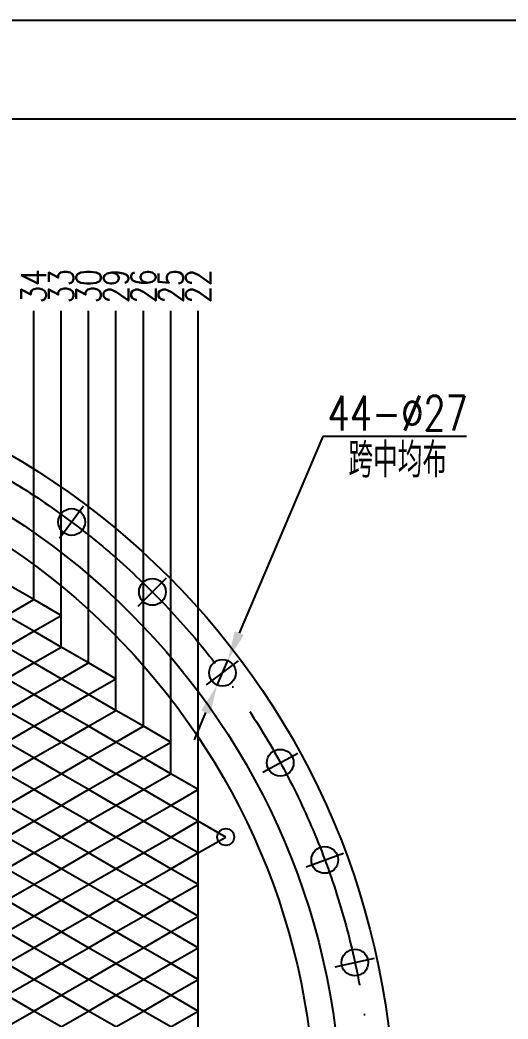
# Model space of a CAD drawing. Extents: x -11958 to 3251, y -1845 to 8235.
# Drawn here: x 707 to 1200, y 3103 to 4113 of the extents above; entities that cross this region are included whole.
import ezdxf

# ---------------------------------------------------------------- set-up
doc = ezdxf.new("R2010")
doc.units = 0
doc.header["$LTSCALE"] = 10
for name, pattern in [('CONTINOUS', [0]), ('DASHDOT-L', [90, 80, -5, 0, -5]), ('DASHDOT-M', [36, 30, -3, 0, -3]), ('DASHDOT-S', [14, 10, -2, 0, -2])]:
    doc.linetypes.add(name, pattern=pattern)
for name, color, linetype in [('CDR_DIM', 7, 'CONTINUOUS'), ('CDR_DWG1', 4, 'CONTINUOUS'), ('CDR_DWG3', 1, 'DASHDOT-M')]:
    doc.layers.add(name, color=color, linetype=linetype)
doc.styles.add('HZ', font='ROMANS.shx', dxfattribs={"width": 0.75, "height": 35, "bigfont": 'HZ.shx'})

msp = doc.modelspace()

# ---------------------------------------------------------------- linework, layer by layer
at = {"layer": 'CDR_DIM', "color": 7, "linetype": 'CONTINOUS'}
for p, q in [((720.9, 3527.2), (720.9, 3819.2)), ((748.6, 3511.2), (748.6, 3819.2)), ((776.3, 3463.2), (776.3, 3819.2)), ((804, 3447.2), (804, 3819.2)), ((831.7, 3399.2), (831.7, 3819.2)), ((859.5, 3383.2), (859.5, 3819.2)), ((887.2, 3335.2), (887.2, 3819.2))]:
    msp.add_line(p, q, dxfattribs=at)
at = {"layer": 'CDR_DIM', "color": 7, "linetype": 'Continuous'}
for p, q in [((1013, 3691.9), (928.6, 3493.2)), ((1158.1, 3691.9), (1013, 3691.9)), ((906.3, 3440.8), (916.9, 3465.6)), ((894.6, 3413.2), (882.9, 3385.5))]:
    msp.add_line(p, q, dxfattribs=at)
at = {"layer": 'CDR_DIM', "color": 7, "linetype": 'CONTINOUS'}
msp.add_lwpolyline([(-949.3, -1827), (-949.3, 4113), (3250.7, 4113), (3250.7, -1827)], close=True, dxfattribs=at)
at = {"layer": 'CDR_DIM', "color": 7, "linetype": 'Continuous'}
for points in [[(924, 3495.2), (933.2, 3491.3), (916.9, 3465.6)], [(890, 3415.1), (899.2, 3411.2), (906.3, 3440.8)]]:
    msp.add_solid(points, dxfattribs=at)
at = {"layer": 'CDR_DWG1'}
for p, q in [((720.9, 3527.2), (693.2, 3543.2)), ((748.6, 3511.2), (720.9, 3527.2)), ((748.6, 3479.2), (748.6, 3511.2)), ((776.3, 3463.2), (748.6, 3479.2)), ((748.6, 3479.2), (748.6, 3479.2)), ((804, 3447.2), (776.3, 3463.2)), ((804, 3415.2), (804, 3447.2)), ((831.7, 3399.2), (804, 3415.2)), ((804, 3415.2), (804, 3415.2)), ((859.5, 3383.2), (831.7, 3399.2)), ((859.5, 3351.2), (859.5, 3383.2)), ((887.2, 3335.2), (859.5, 3351.2)), ((859.5, 3351.2), (859.5, 3351.2)), ((887.2, 3303.2), (887.2, 3335.2)), ((887.2, 2695.2), (887.2, 3303.2))]:
    msp.add_line(p, q, dxfattribs=at)
msp.add_lwpolyline([(-699.3, -1727), (-699.3, 4013), (3150.7, 4013), (3150.7, -1727)], close=True, dxfattribs=at)
for centre, radius in [((305.2, 2999.2), 780), ((305.2, 2999.2), 726.5), ((305.2, 2999.2), 700), ((759.2, 3605.6), 13.5), ((840.8, 3534.9), 13.5), ((911.6, 3453.2), 13.5), ((970, 3362.3), 13.5), ((914.9, 3287.2), 8.5), ((1014.9, 3264), 13.5), ((1045.4, 3160.3), 13.5)]:
    msp.add_circle(centre, radius, dxfattribs=at)
at = {"layer": 'CDR_DWG3', "linetype": 'DASHDOT-S'}
for p, q in [((747, 3589.4), (771.3, 3621.9)), ((826.5, 3520.5), (855.2, 3549.2)), ((895.4, 3441.1), (927.8, 3465.3)), ((952.3, 3352.6), (987.8, 3372)), ((996, 3256.9), (1033.9, 3271)), ((1025.6, 3155.9), (1065.2, 3164.6))]:
    msp.add_line(p, q, dxfattribs=at)
at = {"layer": 'CDR_DWG3', "linetype": 'DASHDOT-L'}
for p, q in [((693.2, 3511.2), (720.9, 3527.2)), ((720.9, 3495.2), (693.2, 3511.2)), ((720.9, 3495.2), (748.6, 3511.2)), ((693.2, 3479.2), (720.9, 3495.2)), ((748.6, 3479.2), (720.9, 3495.2)), ((720.9, 3463.2), (693.2, 3479.2)), ((720.9, 3463.2), (748.6, 3479.2)), ((693.2, 3447.2), (720.9, 3463.2)), ((748.6, 3447.2), (720.9, 3463.2)), ((748.6, 3447.2), (776.3, 3463.2)), ((720.9, 3431.2), (693.2, 3447.2)), ((720.9, 3431.2), (748.6, 3447.2)), ((776.3, 3431.2), (748.6, 3447.2)), ((776.3, 3431.2), (804, 3447.2)), ((693.2, 3415.2), (720.9, 3431.2)), ((748.6, 3415.2), (720.9, 3431.2)), ((748.6, 3415.2), (776.3, 3431.2)), ((804, 3415.2), (776.3, 3431.2)), ((720.9, 3399.2), (693.2, 3415.2)), ((720.9, 3399.2), (748.6, 3415.2)), ((776.3, 3399.2), (748.6, 3415.2)), ((776.3, 3399.2), (804, 3415.2)), ((693.2, 3383.2), (720.9, 3399.2)), ((748.6, 3383.2), (720.9, 3399.2)), ((748.6, 3383.2), (776.3, 3399.2)), ((804, 3383.2), (776.3, 3399.2)), ((804, 3383.2), (831.7, 3399.2)), ((720.9, 3367.2), (693.2, 3383.2)), ((720.9, 3367.2), (748.6, 3383.2)), ((776.3, 3367.2), (748.6, 3383.2)), ((776.3, 3367.2), (804, 3383.2)), ((831.7, 3367.2), (804, 3383.2)), ((831.7, 3367.2), (859.5, 3383.2)), ((693.2, 3351.2), (720.9, 3367.2)), ((748.6, 3351.2), (720.9, 3367.2)), ((748.6, 3351.2), (776.3, 3367.2)), ((804, 3351.2), (776.3, 3367.2)), ((804, 3351.2), (831.7, 3367.2)), ((859.5, 3351.2), (831.7, 3367.2)), ((720.9, 3335.2), (693.2, 3351.2)), ((720.9, 3335.2), (748.6, 3351.2)), ((776.3, 3335.2), (748.6, 3351.2)), ((776.3, 3335.2), (804, 3351.2)), ((831.7, 3335.2), (804, 3351.2)), ((831.7, 3335.2), (859.5, 3351.2)), ((693.2, 3319.2), (720.9, 3335.2)), ((748.6, 3319.2), (720.9, 3335.2)), ((748.6, 3319.2), (776.3, 3335.2)), ((804, 3319.2), (776.3, 3335.2)), ((804, 3319.2), (831.7, 3335.2)), ((859.5, 3319.2), (831.7, 3335.2)), ((859.5, 3319.2), (887.2, 3335.2)), ((720.9, 3303.2), (693.2, 3319.2)), ((720.9, 3303.2), (748.6, 3319.2)), ((776.3, 3303.2), (748.6, 3319.2)), ((776.3, 3303.2), (804, 3319.2)), ((831.7, 3303.2), (804, 3319.2)), ((831.7, 3303.2), (859.5, 3319.2)), ((887.2, 3303.2), (859.5, 3319.2)), ((693.2, 3287.2), (720.9, 3303.2)), ((748.6, 3287.2), (720.9, 3303.2)), ((748.6, 3287.2), (776.3, 3303.2)), ((804, 3287.2), (776.3, 3303.2)), ((804, 3287.2), (831.7, 3303.2)), ((859.5, 3287.2), (831.7, 3303.2)), ((859.5, 3287.2), (887.2, 3303.2)), ((914.9, 3287.2), (887.2, 3303.2)), ((720.9, 3271.2), (693.2, 3287.2)), ((720.9, 3271.2), (748.6, 3287.2)), ((776.3, 3271.2), (748.6, 3287.2)), ((776.3, 3271.2), (804, 3287.2)), ((831.7, 3271.2), (804, 3287.2)), ((831.7, 3271.2), (859.5, 3287.2)), ((887.2, 3271.2), (859.5, 3287.2)), ((887.2, 3271.2), (914.9, 3287.2)), ((693.2, 3255.2), (720.9, 3271.2)), ((748.6, 3255.2), (720.9, 3271.2)), ((748.6, 3255.2), (776.3, 3271.2)), ((804, 3255.2), (776.3, 3271.2)), ((804, 3255.2), (831.7, 3271.2)), ((859.5, 3255.2), (831.7, 3271.2)), ((859.5, 3255.2), (887.2, 3271.2)), ((720.9, 3239.2), (693.2, 3255.2)), ((720.9, 3239.2), (748.6, 3255.2)), ((776.3, 3239.2), (748.6, 3255.2)), ((776.3, 3239.2), (804, 3255.2)), ((831.7, 3239.2), (804, 3255.2)), ((831.7, 3239.2), (859.5, 3255.2)), ((887.2, 3239.2), (859.5, 3255.2)), ((693.2, 3223.2), (720.9, 3239.2)), ((748.6, 3223.2), (720.9, 3239.2)), ((748.6, 3223.2), (776.3, 3239.2)), ((804, 3223.2), (776.3, 3239.2)), ((804, 3223.2), (831.7, 3239.2)), ((859.5, 3223.2), (831.7, 3239.2)), ((859.5, 3223.2), (887.2, 3239.2)), ((720.9, 3207.2), (693.2, 3223.2)), ((720.9, 3207.2), (748.6, 3223.2)), ((776.3, 3207.2), (748.6, 3223.2)), ((776.3, 3207.2), (804, 3223.2)), ((831.7, 3207.2), (804, 3223.2)), ((831.7, 3207.2), (859.5, 3223.2)), ((887.2, 3207.2), (859.5, 3223.2)), ((693.2, 3191.2), (720.9, 3207.2)), ((748.6, 3191.2), (720.9, 3207.2)), ((748.6, 3191.2), (776.3, 3207.2)), ((804, 3191.2), (776.3, 3207.2)), ((804, 3191.2), (831.7, 3207.2)), ((859.5, 3191.2), (831.7, 3207.2)), ((859.5, 3191.2), (887.2, 3207.2)), ((720.9, 3175.2), (693.2, 3191.2)), ((720.9, 3175.2), (748.6, 3191.2)), ((776.3, 3175.2), (748.6, 3191.2)), ((776.3, 3175.2), (804, 3191.2)), ((831.7, 3175.2), (804, 3191.2)), ((831.7, 3175.2), (859.5, 3191.2)), ((887.2, 3175.2), (859.5, 3191.2)), ((693.2, 3159.2), (720.9, 3175.2)), ((748.6, 3159.2), (720.9, 3175.2)), ((748.6, 3159.2), (776.3, 3175.2)), ((804, 3159.2), (776.3, 3175.2)), ((804, 3159.2), (831.7, 3175.2)), ((859.5, 3159.2), (831.7, 3175.2)), ((859.5, 3159.2), (887.2, 3175.2)), ((720.9, 3143.2), (693.2, 3159.2)), ((720.9, 3143.2), (748.6, 3159.2)), ((776.3, 3143.2), (748.6, 3159.2)), ((776.3, 3143.2), (804, 3159.2)), ((831.7, 3143.2), (804, 3159.2)), ((831.7, 3143.2), (859.5, 3159.2)), ((887.2, 3143.2), (859.5, 3159.2)), ((693.2, 3127.2), (720.9, 3143.2)), ((748.6, 3127.2), (720.9, 3143.2)), ((748.6, 3127.2), (776.3, 3143.2)), ((804, 3127.2), (776.3, 3143.2)), ((804, 3127.2), (831.7, 3143.2)), ((859.5, 3127.2), (831.7, 3143.2)), ((859.5, 3127.2), (887.2, 3143.2)), ((720.9, 3111.2), (693.2, 3127.2)), ((720.9, 3111.2), (748.6, 3127.2)), ((776.3, 3111.2), (748.6, 3127.2)), ((776.3, 3111.2), (804, 3127.2)), ((831.7, 3111.2), (804, 3127.2)), ((831.7, 3111.2), (859.5, 3127.2)), ((887.2, 3111.2), (859.5, 3127.2)), ((693.2, 3095.2), (720.9, 3111.2)), ((748.6, 3095.2), (720.9, 3111.2)), ((748.6, 3095.2), (776.3, 3111.2)), ((804, 3095.2), (776.3, 3111.2)), ((804, 3095.2), (831.7, 3111.2)), ((859.5, 3095.2), (831.7, 3111.2)), ((859.5, 3095.2), (887.2, 3111.2))]:
    msp.add_line(p, q, dxfattribs=at)
at = {"layer": 'CDR_DWG3', "linetype": 'DASHDOT-M'}
msp.add_circle((305.2, 2999.2), 757.5, dxfattribs=at)

# ---------------------------------------------------------------- texts
at = {"layer": 'CDR_DIM', "color": 7, "linetype": 'CONTINOUS', "style": 'HZ', "width": 0.8}
for s, p in [('34', (733.3, 3826.9)), ('33', (761.1, 3826.9)), ('30', (788.8, 3826.9)), ('29', (816.5, 3826.9)), ('26', (844.2, 3826.9)), ('25', (871.9, 3826.9)), ('22', (899.6, 3826.9))]:
    msp.add_text(s, height=25, rotation=90, dxfattribs=at).set_placement(p)
at = {"layer": 'CDR_DIM', "color": 7, "linetype": 'Continuous', "char_height": 35, "attachment_point": 5, "style": 'HZ'}
for s, insert in [('\\A1;44-∅27', (1088.7, 3715.6)), ('跨中均布', (1088.7, 3668.1))]:
    msp.add_mtext(s, dxfattribs=dict(at, insert=insert))

doc.saveas('drawing.dxf')
